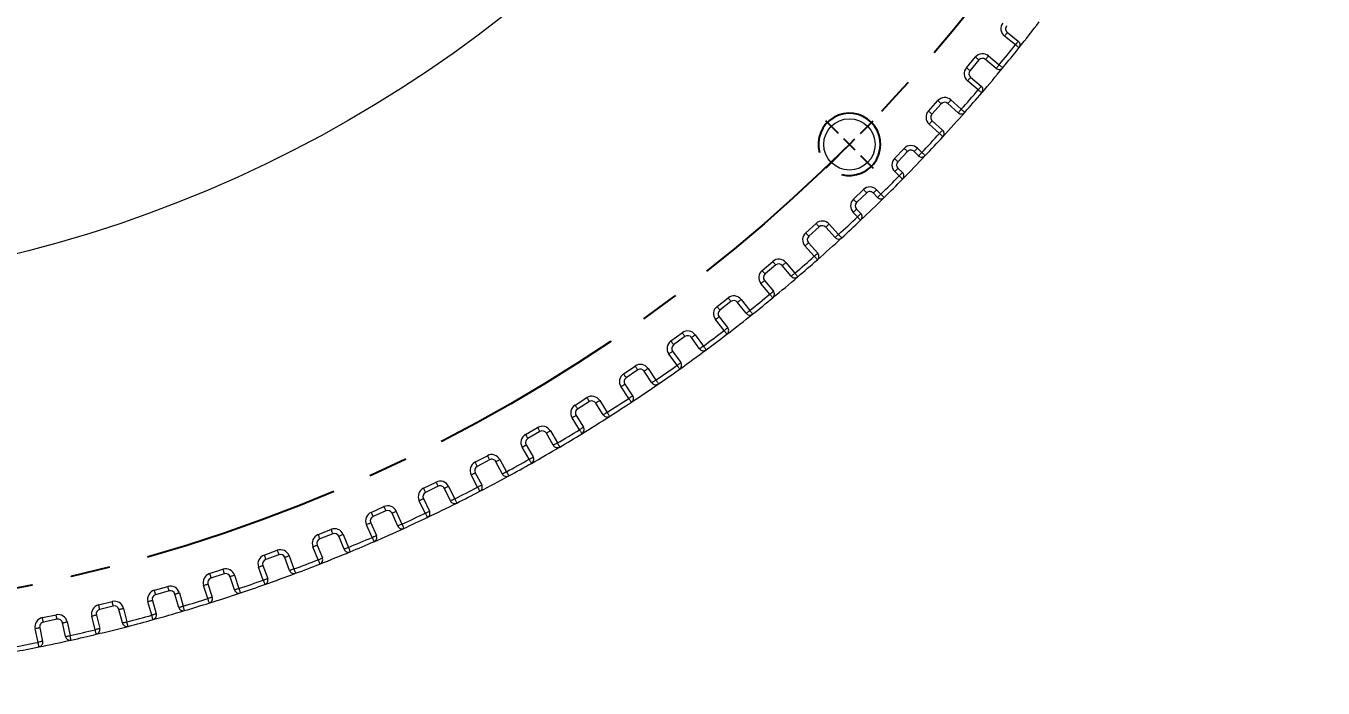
# Model space of a CAD drawing. Header units: millimetres. Extents: x 37 to 851, y 144 to 480.
# Drawn here: x 723.6 to 807, y 211.1 to 253.6 of the extents above; entities that cross this region are included whole.
import ezdxf

# ---------------------------------------------------------------- set-up
doc = ezdxf.new("R2010")
doc.units = ezdxf.units.MM
doc.linetypes.add('CENTERX2', pattern=[20.32, 12.7, -2.54, 2.54, -2.54])
doc.layers.add('FORMAT', color=7, linetype='Continuous')
doc.styles.add('SLDTEXTSTYLE0', font='TXT', dxfattribs={"width": 0.7, "bigfont": 'bigfont'})
doc.dimstyles.new('SLDDIMSTYLE5', dxfattribs={"dimtxt": 3.031684, "dimasz": 3.302, "dimexe": 0, "dimexo": 0.0625, "dimgap": 0.757921, "dimtad": 1, "dimdec": 4, "dimzin": 12, "dimdsep": 46, "dimtxsty": 'SLDTEXTSTYLE0', "dimblk1": 'OPEN30', "dimblk2": 'OPEN30', "dimsah": 1, "dimcen": 0.09, "dimadec": 1, "dimazin": 3, "dimtfac": 1, "dimtdec": 1, "dimtofl": 0, "dimtmove": 0, "dimatfit": 3, "dimldrblk": 'OPEN30', "dimfxl": 1, "dimfrac": 2, "dimtolj": 1, "dimtzin": 12, "dimarcsym": 0})

# ---------------------------------------------------------------- blocks, each defined once
blk = doc.blocks.new('_OPEN30')
at = {"color": 0, "linetype": 'ByBlock', "lineweight": -2}
for p, q in [((-1, 0.267949), (0, 0)), ((0, 0), (-1, -0.267949)), ((0, 0), (-1, 0))]:
    blk.add_line(p, q, dxfattribs=at)
blk = doc.blocks.new('*D13')
at = {"layer": 'FORMAT'}
for p, q in [((703.012, 428.054), (703.012, 444.98)), ((776.551, 393.093), (791.702, 408.244))]:
    blk.add_line(p, q, dxfattribs=at)
blk.add_arc((703.012, 319.554), 124.426, 45, 90, dxfattribs=at)
at = {"layer": 'FORMAT', "xscale": 3.302, "yscale": 3.302}
for p, rotation in [((703.012, 443.98, 0.1), 179.2399266086), ((790.995, 407.537, 0.1), 315.7600733914)]:
    blk.add_blockref('_OPEN30', p, dxfattribs=dict(at, rotation=rotation))
at = {"layer": 'FORMAT', "insert": (747.694, 439.416, 0.1), "char_height": 2.6458, "attachment_point": 1, "rotation": 337.5, "style": 'SLDTEXTSTYLE0'}
blk.add_mtext('45°', dxfattribs=at)
blk = doc.blocks.new('SW_CENTERMARKSYMBOL_5')
at = {"layer": 'FORMAT', "color": 0}
for p, q in [((-0.707, 0.707), (-1.52, 1.52)), ((0.707, 0.707), (1.52, 1.52)), ((0, 0), (-0.354, 0.354)), ((0, 0), (-0.354, -0.354)), ((0, 0), (0.354, 0.354)), ((0, 0), (0.354, -0.354)), ((-0.707, -0.707), (-1.52, -1.52)), ((0.707, -0.707), (1.52, -1.52))]:
    blk.add_line(p, q, dxfattribs=at)

msp = doc.modelspace()

# ---------------------------------------------------------------- linework, layer by layer
at = {"color": 7, "linetype": 'Continuous', "lineweight": 15}
for p, q in [((787.23052, 252.42287), (786.52534, 252.97381)), ((786.71004, 253.21022), (787.41522, 252.65927)), ((784.0769, 250.94511), (784.65541, 251.63455)), ((784.88523, 251.44171), (784.30672, 250.75227)), ((785.9934, 250.90347), (785.30787, 251.47869)), ((785.50072, 251.7085), (786.18623, 251.13328)), ((784.3437, 250.32962), (785.02922, 249.7544)), ((784.83638, 249.52459), (784.15086, 250.0998)), ((781.63311, 248.15779), (782.23533, 248.82661)), ((782.45827, 248.62588), (781.85606, 247.95705)), ((783.54698, 248.04929), (782.88196, 248.64808)), ((783.08269, 248.87102), (783.74772, 248.27223)), ((782.34255, 246.71163), (781.67752, 247.31042)), ((781.87826, 247.53336), (782.54328, 246.93457)), ((779.4532, 245.11012), (780.07839, 245.75752)), ((780.29419, 245.54913), (779.669, 244.90172)), ((781.00245, 245.28222), (780.71839, 245.55653)), ((780.92679, 245.77234), (781.21085, 245.49803)), ((779.67641, 244.47752), (779.96046, 244.20321)), ((779.75207, 243.98741), (779.46801, 244.26172)), ((776.80859, 242.48772), (777.45599, 243.11291)), ((777.66439, 242.89711), (777.01698, 242.27192)), ((778.3629, 242.60565), (778.08859, 242.88971)), ((778.30439, 243.0981), (778.5787, 242.81405)), ((777.06808, 241.35527), (776.79378, 241.63932)), ((777.00958, 241.84772), (777.28389, 241.56366)), ((773.7395, 240.33078), (774.40832, 240.933)), ((774.60906, 240.71005), (773.94023, 240.10784)), ((775.63154, 240.02283), (775.03275, 240.68785)), ((775.25569, 240.88859), (775.85448, 240.22356)), ((774.29388, 238.81839), (773.69509, 239.48342)), ((773.91803, 239.68415), (774.51683, 239.01913)), ((770.93156, 237.9107), (771.621, 238.48921)), ((771.81384, 238.25939), (771.1244, 237.68089)), ((772.81171, 237.5369), (772.23649, 238.22242)), ((772.46631, 238.41525), (773.04152, 237.72973)), ((771.43283, 236.37988), (770.85761, 237.06539)), ((771.08742, 237.25824), (771.66264, 236.57272)), ((768.04089, 235.59008), (768.75009, 236.14417)), ((768.93479, 235.90777), (768.22559, 235.35367)), ((769.90684, 235.15089), (769.35589, 235.85607)), ((769.5923, 236.04077), (770.14324, 235.33559)), ((768.48842, 234.0427), (767.93747, 234.74788)), ((768.17388, 234.93258), (768.72482, 234.2274)), ((765.07098, 233.37176), (765.7991, 233.90077)), ((765.97543, 233.65806), (765.24731, 233.12906)), ((766.92047, 232.86772), (766.39447, 233.59169)), ((766.63717, 233.76803), (767.16317, 233.04405)), ((765.46424, 231.80971), (764.93824, 232.53368)), ((765.18094, 232.71001), (765.70694, 231.98604)), ((762.02546, 231.25844), (762.77159, 231.76172)), ((762.93935, 231.513), (762.19322, 231.00973)), ((763.85623, 230.69016), (763.35582, 231.43205)), ((763.60453, 231.59981), (764.10495, 230.85792)), ((762.36396, 229.68361), (761.86355, 230.4255)), ((762.11227, 230.59326), (762.61268, 229.85138)), ((758.90805, 229.2527), (759.67129, 229.72963)), ((759.83026, 229.47521), (759.06702, 228.99828)), ((760.49807, 229.53875), (760.97229, 228.77985)), ((758.97158, 228.5849), (759.4458, 227.826)), ((760.71787, 228.62087), (760.24366, 229.37978)), ((755.72253, 227.35697), (756.50195, 227.80697)), ((759.19138, 227.66701), (758.71717, 228.42592)), ((756.65195, 227.54716), (755.87253, 227.09716)), ((757.5092, 226.66236), (757.06176, 227.43736)), ((757.32157, 227.58736), (757.76901, 226.81237)), ((755.95036, 225.76237), (755.50292, 226.53736)), ((755.76272, 226.68736), (756.21016, 225.91237)), ((752.47279, 225.57357), (753.26745, 225.9961)), ((753.40829, 225.73121), (752.61364, 225.30869)), ((754.23414, 224.81704), (753.81401, 225.60717)), ((754.0789, 225.74801), (754.49902, 224.95788)), ((752.64483, 223.97199), (752.22471, 224.76212)), ((752.48959, 224.90296), (752.90971, 224.11283)), ((749.1628, 223.90467), (749.97172, 224.29921)), ((750.10323, 224.02957), (749.29431, 223.63504)), ((750.89666, 223.08713), (750.50438, 223.89145)), ((750.77401, 224.02296), (751.1663, 223.21864)), ((749.27884, 222.29806), (748.88655, 223.10238)), ((749.15618, 223.23389), (749.54847, 222.42958)), ((745.79658, 222.35231), (746.61877, 222.71838)), ((746.74079, 222.44431), (745.9186, 222.07824)), ((747.50085, 221.47476), (747.13687, 222.29227)), ((747.41094, 222.41429), (747.77492, 221.59677)), ((742.37823, 220.91838), (743.21269, 221.25551)), ((745.85647, 220.74262), (745.49249, 221.56014)), ((745.76656, 221.68216), (746.13054, 220.86465)), ((742.32484, 220.24968), (742.66007, 219.41996)), ((743.32508, 220.97736), (742.49061, 220.64022)), ((744.05084, 219.98187), (743.71561, 220.81159)), ((743.99377, 220.92397), (744.329, 220.09425)), ((738.91192, 219.60461), (739.75764, 219.91242)), ((739.86025, 219.63051), (739.01452, 219.3227)), ((740.55083, 218.6103), (740.24476, 219.45121)), ((740.52667, 219.55382), (740.83274, 218.71291)), ((742.38191, 219.30758), (742.04668, 220.1373)), ((735.40187, 218.41261), (736.25782, 218.69073)), ((738.85938, 217.99466), (738.55331, 218.83558)), ((738.83522, 218.93818), (739.14129, 218.09727)), ((735.30196, 217.74927), (735.5785, 216.89819)), ((736.35053, 218.40541), (735.49457, 218.12729)), ((737.00508, 217.36171), (736.72855, 218.21279)), ((737.01387, 218.3055), (737.2904, 217.45442)), ((731.85236, 217.34384), (732.7175, 217.59192)), ((732.80019, 217.30354), (731.93505, 217.05547)), ((733.41792, 216.23763), (733.17126, 217.09785)), ((733.45963, 217.18054), (733.7063, 216.32032)), ((735.29318, 216.80548), (735.01665, 217.65656)), ((728.26771, 216.3996), (729.14098, 216.61733)), ((729.21356, 216.32624), (728.34029, 216.10851)), ((729.79371, 215.23943), (729.57722, 216.10773)), ((729.86831, 216.18031), (730.0848, 215.31201)), ((731.68765, 215.74149), (731.44099, 216.6017)), ((731.72936, 216.68439), (731.97603, 215.82418)), ((724.6523, 215.58103), (725.53263, 215.76815)), ((725.595, 215.47471), (724.71467, 215.28759)), ((726.13688, 214.36832), (725.95082, 215.24364)), ((726.24427, 215.30602), (726.43032, 214.43069)), ((728.04718, 214.80397), (727.83069, 215.67227)), ((728.12178, 215.74485), (728.33827, 214.87654)), ((724.37621, 213.99407), (724.19016, 214.8694)), ((724.4836, 214.93177), (724.66966, 214.05644))]:
    msp.add_line(p, q, dxfattribs=at)
at = {"color": 7, "linetype": 'Continuous', "lineweight": 15, "flags": 128}
for points in [[(786.52534, 252.97381), (786.56138, 253.01993), (786.59603, 253.06428), (786.62796, 253.10515), (786.65595, 253.14097), (786.67892, 253.17037), (786.69599, 253.19222), (786.7065, 253.20568), (786.71004, 253.21022)], [(787.23052, 252.42287), (787.26655, 252.46899), (787.3012, 252.51334), (787.33314, 252.55421), (787.36112, 252.59003), (787.38409, 252.61943), (787.40116, 252.64128), (787.41167, 252.65473), (787.41522, 252.65927)], [(787.23052, 252.42287), (787.27629, 252.38639), (787.3203, 252.35131), (787.36085, 252.31898), (787.3964, 252.29065), (787.42558, 252.26739), (787.44726, 252.25011), (787.46061, 252.23947), (787.46512, 252.23588)], [(784.65541, 251.63455), (784.70025, 251.59692), (784.74336, 251.56075), (784.78309, 251.52741), (784.81792, 251.49819), (784.8465, 251.47421), (784.86773, 251.45639), (784.88082, 251.44542), (784.88523, 251.44171)], [(785.50072, 251.7085), (785.46309, 251.66367), (785.42692, 251.62056), (785.39358, 251.58082), (785.36436, 251.546), (785.34037, 251.51742), (785.32256, 251.49618), (785.31159, 251.4831), (785.30787, 251.47869)], [(786.18623, 251.13328), (786.14861, 251.08844), (786.11244, 251.04533), (786.0791, 251.0056), (786.04988, 250.97078), (786.02589, 250.9422), (786.00807, 250.92096), (785.99711, 250.90789), (785.9934, 250.90347)], [(786.18623, 251.13328), (786.23143, 251.0961), (786.27489, 251.06035), (786.31495, 251.02739), (786.35005, 250.99852), (786.37887, 250.97482), (786.40028, 250.9572), (786.41347, 250.94635), (786.41791, 250.9427)], [(784.0769, 250.94511), (784.12174, 250.90748), (784.16485, 250.87131), (784.20459, 250.83797), (784.23941, 250.80875), (784.26799, 250.78477), (784.28922, 250.76695), (784.30231, 250.75598), (784.30672, 250.75227)], [(784.15086, 250.0998), (784.18848, 250.14464), (784.22466, 250.18775), (784.25799, 250.22748), (784.28722, 250.26231), (784.3112, 250.29089), (784.32902, 250.31212), (784.33999, 250.32521), (784.3437, 250.32962)], [(784.83638, 249.52459), (784.874, 249.56942), (784.91018, 249.61254), (784.94351, 249.65226), (784.97273, 249.68709), (784.99672, 249.71567), (785.01454, 249.73691), (785.02551, 249.74998), (785.02922, 249.7544)], [(784.83638, 249.52459), (784.88084, 249.48653), (784.9236, 249.44994), (784.96301, 249.41621), (784.99754, 249.38666), (785.02589, 249.3624), (785.04696, 249.34437), (785.05992, 249.33327), (785.0643, 249.32952)], [(782.23533, 248.82661), (782.27883, 248.78745), (782.32065, 248.7498), (782.35919, 248.71509), (782.39298, 248.68467), (782.4207, 248.6597), (782.4413, 248.64116), (782.45399, 248.62973), (782.45827, 248.62588)], [(783.08269, 248.87102), (783.04353, 248.82753), (783.00588, 248.78571), (782.97117, 248.74717), (782.94075, 248.71338), (782.91578, 248.68565), (782.89724, 248.66505), (782.88581, 248.65236), (782.88196, 248.64808)], [(781.63311, 248.15779), (781.6766, 248.11862), (781.71843, 248.08096), (781.75697, 248.04626), (781.79076, 248.01584), (781.81848, 247.99088), (781.83909, 247.97233), (781.85177, 247.96091), (781.85606, 247.95705)], [(783.74772, 248.27223), (783.70856, 248.22874), (783.6709, 248.18691), (783.6362, 248.14837), (783.60577, 248.11459), (783.58082, 248.08686), (783.56226, 248.06626), (783.55084, 248.05357), (783.54698, 248.04929)], [(783.74772, 248.27223), (783.79159, 248.23349), (783.83378, 248.19625), (783.87266, 248.16192), (783.90674, 248.13183), (783.93471, 248.10714), (783.95549, 248.08879), (783.96829, 248.07749), (783.97261, 248.07368)], [(781.67752, 247.31042), (781.71668, 247.35391), (781.75434, 247.39573), (781.78905, 247.43428), (781.81947, 247.46807), (781.84443, 247.49579), (781.86298, 247.51639), (781.8744, 247.52908), (781.87826, 247.53336)], [(782.34255, 246.71163), (782.38171, 246.75512), (782.41937, 246.79695), (782.45407, 246.83549), (782.48449, 246.86927), (782.50946, 246.897), (782.528, 246.9176), (782.53943, 246.93029), (782.54328, 246.93457)], [(782.34255, 246.71163), (782.38566, 246.67205), (782.42711, 246.63398), (782.46531, 246.5989), (782.4988, 246.56815), (782.52628, 246.54292), (782.5467, 246.52417), (782.55928, 246.51263), (782.56352, 246.50872)], [(780.07839, 245.75752), (780.1205, 245.71687), (780.16098, 245.67777), (780.19829, 245.64175), (780.23099, 245.61017), (780.25783, 245.58425), (780.27777, 245.56499), (780.29005, 245.55313), (780.29419, 245.54913)], [(780.92679, 245.77234), (780.88613, 245.73023), (780.84704, 245.68975), (780.81101, 245.65244), (780.77943, 245.61974), (780.75351, 245.5929), (780.73426, 245.57296), (780.7224, 245.56068), (780.71839, 245.55653)], [(781.21085, 245.49803), (781.17019, 245.45592), (781.13109, 245.41545), (781.09507, 245.37813), (781.06349, 245.34543), (781.03757, 245.3186), (781.01831, 245.29865), (781.00645, 245.28637), (781.00245, 245.28222)], [(781.21085, 245.49803), (781.25334, 245.45778), (781.2942, 245.41909), (781.33187, 245.38342), (781.36487, 245.35216), (781.39196, 245.32651), (781.41209, 245.30744), (781.42448, 245.29571), (781.42867, 245.29174)], [(779.4532, 245.11012), (779.4953, 245.06946), (779.53578, 245.03037), (779.5731, 244.99434), (779.6058, 244.96276), (779.63263, 244.93684), (779.65258, 244.91758), (779.66486, 244.90573), (779.669, 244.90172)], [(779.46801, 244.26172), (779.50866, 244.30382), (779.54776, 244.3443), (779.58379, 244.38161), (779.61537, 244.41432), (779.64128, 244.44116), (779.66054, 244.46109), (779.6724, 244.47338), (779.67641, 244.47752)], [(779.75207, 243.98741), (779.79272, 244.02951), (779.83182, 244.07), (779.86784, 244.10731), (779.89942, 244.14001), (779.92534, 244.16685), (779.9446, 244.18678), (779.95646, 244.19907), (779.96046, 244.20321)], [(779.75207, 243.98741), (779.79377, 243.94635), (779.83387, 243.90686), (779.87082, 243.87047), (779.90322, 243.83857), (779.9298, 243.81239), (779.94955, 243.79295), (779.96172, 243.78097), (779.96582, 243.77692)], [(777.45599, 243.11291), (777.49665, 243.07081), (777.53574, 243.03033), (777.57177, 242.99302), (777.60335, 242.96031), (777.62927, 242.93348), (777.64853, 242.91353), (777.66038, 242.90125), (777.66439, 242.89711)], [(778.30439, 243.0981), (778.26229, 243.05745), (778.22181, 243.01835), (778.1845, 242.98232), (778.15179, 242.95074), (778.12496, 242.92483), (778.10502, 242.90557), (778.09273, 242.89371), (778.08859, 242.88971)], [(778.5787, 242.81405), (778.5366, 242.77339), (778.49611, 242.73429), (778.4588, 242.69827), (778.4261, 242.66669), (778.39926, 242.64077), (778.37933, 242.62151), (778.36704, 242.60965), (778.3629, 242.60565)], [(778.5787, 242.81405), (778.61976, 242.77234), (778.65925, 242.73225), (778.69564, 242.69529), (778.72754, 242.6629), (778.75372, 242.63631), (778.77316, 242.61656), (778.78514, 242.60439), (778.78919, 242.60029)], [(776.80859, 242.48772), (776.84925, 242.44561), (776.88834, 242.40513), (776.92436, 242.36782), (776.95595, 242.33512), (776.98187, 242.30828), (777.00112, 242.28834), (777.01298, 242.27606), (777.01698, 242.27192)], [(776.79378, 241.63932), (776.83588, 241.67998), (776.87636, 241.71907), (776.91367, 241.7551), (776.94637, 241.78668), (776.97321, 241.8126), (776.99315, 241.83185), (777.00543, 241.84371), (777.00958, 241.84772)], [(777.06808, 241.35527), (777.11019, 241.39592), (777.15067, 241.43502), (777.18798, 241.47104), (777.22068, 241.50262), (777.24752, 241.52854), (777.26746, 241.5478), (777.27974, 241.55966), (777.28389, 241.56366)], [(777.06808, 241.35527), (777.10833, 241.31277), (777.14702, 241.27191), (777.18269, 241.23425), (777.21395, 241.20124), (777.2396, 241.17415), (777.25867, 241.15402), (777.2704, 241.14163), (777.27437, 241.13744)], [(773.7395, 240.33078), (773.77866, 240.28729), (773.81632, 240.24546), (773.85102, 240.20692), (773.88144, 240.17313), (773.90641, 240.14541), (773.92495, 240.12481), (773.93638, 240.11212), (773.94023, 240.10784)], [(774.40832, 240.933), (774.44749, 240.88951), (774.48515, 240.84768), (774.51985, 240.80914), (774.55027, 240.77535), (774.57523, 240.74763), (774.59378, 240.72703), (774.60521, 240.71434), (774.60906, 240.71005)], [(775.25569, 240.88859), (775.2122, 240.84943), (775.17038, 240.81177), (775.13183, 240.77706), (775.09805, 240.74664), (775.07032, 240.72168), (775.04972, 240.70313), (775.03703, 240.69171), (775.03275, 240.68785)], [(773.69509, 239.48342), (773.73858, 239.52258), (773.7804, 239.56024), (773.81895, 239.59494), (773.85273, 239.62536), (773.88046, 239.65033), (773.90106, 239.66887), (773.91375, 239.6803), (773.91803, 239.68415)], [(775.85448, 240.22356), (775.81099, 240.1844), (775.76916, 240.14674), (775.73062, 240.11204), (775.69684, 240.08162), (775.66911, 240.05665), (775.64851, 240.03811), (775.63582, 240.02668), (775.63154, 240.02283)], [(775.85448, 240.22356), (775.89407, 240.18045), (775.93213, 240.139), (775.96721, 240.1008), (775.99796, 240.06731), (776.02319, 240.03983), (776.04195, 240.01941), (776.05349, 240.00683), (776.05739, 240.00259)], [(774.29388, 238.81839), (774.33737, 238.85755), (774.3792, 238.89521), (774.41774, 238.92992), (774.45152, 238.96034), (774.47925, 238.9853), (774.49985, 239.00385), (774.51254, 239.01527), (774.51683, 239.01913)], [(774.29388, 238.81839), (774.33262, 238.77452), (774.36986, 238.73233), (774.40419, 238.69345), (774.43428, 238.65937), (774.45897, 238.6314), (774.47732, 238.61062), (774.48862, 238.59782), (774.49243, 238.5935)], [(770.93156, 237.9107), (770.96919, 237.86586), (771.00536, 237.82275), (771.0387, 237.78302), (771.06792, 237.74819), (771.09191, 237.71961), (771.10972, 237.69838), (771.1207, 237.6853), (771.1244, 237.68089)], [(771.621, 238.48921), (771.65863, 238.44437), (771.6948, 238.40126), (771.72814, 238.36153), (771.75736, 238.3267), (771.78135, 238.29812), (771.79916, 238.27689), (771.81013, 238.2638), (771.81384, 238.25939)], [(772.46631, 238.41525), (772.42147, 238.37763), (772.37836, 238.34145), (772.33863, 238.30812), (772.3038, 238.27889), (772.27522, 238.25492), (772.25399, 238.23709), (772.24091, 238.22612), (772.23649, 238.22242)], [(770.85761, 237.06539), (770.90245, 237.10302), (770.94555, 237.13919), (770.98529, 237.17253), (771.02011, 237.20175), (771.04869, 237.22574), (771.06993, 237.24355), (771.08301, 237.25453), (771.08742, 237.25824)], [(773.04152, 237.72973), (772.99669, 237.69211), (772.95358, 237.65593), (772.91385, 237.6226), (772.87902, 237.59338), (772.85044, 237.5694), (772.8292, 237.55157), (772.81613, 237.5406), (772.81171, 237.5369)], [(773.04152, 237.72973), (773.07958, 237.68527), (773.11617, 237.64251), (773.1499, 237.6031), (773.17945, 237.56857), (773.20371, 237.54022), (773.22174, 237.51916), (773.23285, 237.50619), (773.23659, 237.50181)], [(768.75009, 236.14417), (768.78613, 236.09805), (768.82078, 236.05371), (768.85271, 236.01283), (768.88069, 235.97701), (768.90366, 235.94761), (768.92073, 235.92577), (768.93125, 235.91231), (768.93479, 235.90777)], [(771.43283, 236.37988), (771.47767, 236.4175), (771.52078, 236.45367), (771.56051, 236.48701), (771.59533, 236.51623), (771.62392, 236.54022), (771.64515, 236.55804), (771.65823, 236.56901), (771.66264, 236.57272)], [(771.43283, 236.37988), (771.47001, 236.33468), (771.50576, 236.29122), (771.53872, 236.25116), (771.5676, 236.21606), (771.5913, 236.18724), (771.60891, 236.16583), (771.61976, 236.15264), (771.62342, 236.1482)], [(768.04089, 235.59008), (768.07692, 235.54396), (768.11156, 235.49962), (768.1435, 235.45874), (768.17149, 235.42292), (768.19446, 235.39352), (768.21153, 235.37168), (768.22203, 235.35822), (768.22559, 235.35367)], [(769.5923, 236.04077), (769.54618, 236.00474), (769.50183, 235.97008), (769.46096, 235.93815), (769.42514, 235.91017), (769.39574, 235.8872), (769.37389, 235.87013), (769.36044, 235.85961), (769.35589, 235.85607)], [(770.14324, 235.33559), (770.09712, 235.29956), (770.05277, 235.26491), (770.0119, 235.23298), (769.97608, 235.20499), (769.94668, 235.18202), (769.92483, 235.16495), (769.91138, 235.15444), (769.90684, 235.15089)], [(770.14324, 235.33559), (770.17972, 235.28982), (770.2148, 235.24581), (770.24713, 235.20526), (770.27546, 235.16971), (770.29873, 235.14054), (770.316, 235.11885), (770.32664, 235.1055), (770.33023, 235.101)], [(767.93747, 234.74788), (767.9836, 234.78391), (768.02794, 234.81856), (768.06881, 234.85049), (768.10464, 234.87848), (768.13404, 234.90145), (768.15589, 234.91852), (768.16933, 234.92903), (768.17388, 234.93258)], [(765.7991, 233.90077), (765.8335, 233.85342), (765.86658, 233.80789), (765.89706, 233.76593), (765.92378, 233.72915), (765.94571, 233.69897), (765.962, 233.67654), (765.97204, 233.66273), (765.97543, 233.65806)], [(766.63717, 233.76803), (766.58983, 233.73363), (766.5443, 233.70055), (766.50233, 233.67007), (766.46556, 233.64334), (766.43538, 233.62141), (766.41294, 233.60512), (766.39914, 233.59508), (766.39447, 233.59169)], [(768.48842, 234.0427), (768.53454, 234.07873), (768.57889, 234.11338), (768.61976, 234.14532), (768.65558, 234.1733), (768.68498, 234.19627), (768.70683, 234.21334), (768.72028, 234.22385), (768.72482, 234.2274)], [(768.48842, 234.0427), (768.524, 233.99623), (768.55822, 233.95155), (768.58975, 233.91037), (768.61738, 233.87427), (768.64007, 233.84465), (768.65692, 233.82264), (768.6673, 233.80909), (768.6708, 233.80451)], [(765.07098, 233.37176), (765.10538, 233.32441), (765.13846, 233.27888), (765.16894, 233.23692), (765.19567, 233.20014), (765.2176, 233.16996), (765.23389, 233.14754), (765.24392, 233.13372), (765.24731, 233.12906)], [(767.16317, 233.04405), (767.11582, 233.00965), (767.07029, 232.97657), (767.02833, 232.94609), (766.99155, 232.91937), (766.96137, 232.89744), (766.93895, 232.88114), (766.92513, 232.87111), (766.92047, 232.86772)], [(767.16317, 233.04405), (767.19803, 232.99704), (767.23155, 232.95184), (767.26245, 232.91017), (767.28952, 232.87366), (767.31175, 232.84369), (767.32826, 232.82142), (767.33843, 232.80771), (767.34187, 232.80308)], [(764.93824, 232.53368), (764.98559, 232.56808), (765.03112, 232.60116), (765.07308, 232.63165), (765.10986, 232.65837), (765.14004, 232.6803), (765.16247, 232.6966), (765.17628, 232.70662), (765.18094, 232.71001)], [(765.46424, 231.80971), (765.51159, 231.84411), (765.55712, 231.87719), (765.59908, 231.90768), (765.63585, 231.93439), (765.66604, 231.95632), (765.68847, 231.97262), (765.70228, 231.98265), (765.70694, 231.98604)], [(762.02546, 231.25844), (762.05819, 231.20992), (762.08966, 231.16327), (762.11866, 231.12027), (762.14408, 231.08258), (762.16494, 231.05165), (762.18045, 231.02866), (762.18999, 231.01451), (762.19322, 231.00973)], [(762.77159, 231.76172), (762.80432, 231.71319), (762.83579, 231.66654), (762.8648, 231.62354), (762.89022, 231.58585), (762.91108, 231.55492), (762.92658, 231.53194), (762.93613, 231.51779), (762.93935, 231.513)], [(763.60453, 231.59981), (763.55601, 231.56708), (763.50935, 231.53561), (763.46636, 231.50661), (763.42867, 231.48119), (763.39774, 231.46032), (763.37476, 231.44482), (763.3606, 231.43527), (763.35582, 231.43205)], [(765.46424, 231.80971), (765.49817, 231.76203), (765.53081, 231.71617), (765.56089, 231.67391), (765.58725, 231.63688), (765.60888, 231.60649), (765.62495, 231.5839), (765.63486, 231.56999), (765.6382, 231.56529)], [(761.86355, 230.4255), (761.91208, 230.45823), (761.95873, 230.4897), (762.00173, 230.51871), (762.03942, 230.54413), (762.07035, 230.56499), (762.09333, 230.58049), (762.10749, 230.59004), (762.11227, 230.59326)], [(764.10495, 230.85792), (764.05642, 230.82519), (764.00977, 230.79372), (763.96677, 230.76472), (763.92908, 230.7393), (763.89815, 230.71844), (763.87517, 230.70293), (763.86101, 230.69339), (763.85623, 230.69016)], [(764.10495, 230.85792), (764.13814, 230.80972), (764.17007, 230.76337), (764.19949, 230.72066), (764.22528, 230.68322), (764.24644, 230.65249), (764.26216, 230.62966), (764.27185, 230.6156), (764.27512, 230.61086)], [(759.67129, 229.72963), (759.7023, 229.67999), (759.73213, 229.63227), (759.75961, 229.58828), (759.7837, 229.54973), (759.80347, 229.51809), (759.81816, 229.49458), (759.82721, 229.4801), (759.83026, 229.47521)], [(760.49807, 229.53875), (760.44844, 229.50773), (760.40071, 229.47791), (760.35672, 229.45043), (760.31817, 229.42634), (760.28653, 229.40657), (760.26302, 229.39188), (760.24854, 229.38283), (760.24366, 229.37978)], [(762.36396, 229.68361), (762.41249, 229.71634), (762.45914, 229.74781), (762.50214, 229.77682), (762.53983, 229.80224), (762.57076, 229.8231), (762.59374, 229.83861), (762.6079, 229.84815), (762.61268, 229.85138)], [(762.36396, 229.68361), (762.39622, 229.63478), (762.42723, 229.58782), (762.45582, 229.54454), (762.48087, 229.5066), (762.50143, 229.47547), (762.51671, 229.45234), (762.52611, 229.43809), (762.52929, 229.43328)], [(758.71717, 228.42592), (758.7668, 228.45693), (758.81453, 228.48676), (758.85851, 228.51424), (758.89707, 228.53833), (758.92871, 228.5581), (758.95222, 228.57279), (758.96669, 228.58184), (758.97158, 228.5849)], [(758.90805, 229.2527), (758.93906, 229.20306), (758.96888, 229.15534), (758.99637, 229.11135), (759.02046, 229.0728), (759.04023, 229.04116), (759.05492, 229.01765), (759.06396, 229.00317), (759.06702, 228.99828)], [(760.97229, 228.77985), (760.92265, 228.74883), (760.87493, 228.71901), (760.83094, 228.69152), (760.79238, 228.66743), (760.76075, 228.64766), (760.73723, 228.63298), (760.72276, 228.62392), (760.71787, 228.62087)], [(760.97229, 228.77985), (761.00378, 228.73052), (761.03407, 228.68309), (761.06198, 228.63937), (761.08645, 228.60105), (761.10652, 228.56961), (761.12144, 228.54624), (761.13063, 228.53186), (761.13373, 228.52699)], [(756.50195, 227.80697), (756.53121, 227.75629), (756.55936, 227.70755), (756.58529, 227.66263), (756.60802, 227.62326), (756.62667, 227.59095), (756.64053, 227.56694), (756.64907, 227.55216), (756.65195, 227.54716)], [(759.19138, 227.66701), (759.24102, 227.69803), (759.28874, 227.72786), (759.33273, 227.75534), (759.37128, 227.77943), (759.40292, 227.7992), (759.42643, 227.81389), (759.44091, 227.82294), (759.4458, 227.826)], [(755.72253, 227.35697), (755.75179, 227.30629), (755.77993, 227.25755), (755.80587, 227.21263), (755.82859, 227.17326), (755.84725, 227.14095), (755.86111, 227.11694), (755.86965, 227.10216), (755.87253, 227.09716)], [(757.32157, 227.58736), (757.27088, 227.55809), (757.22214, 227.52995), (757.17723, 227.50402), (757.13786, 227.48129), (757.10555, 227.46264), (757.08154, 227.44877), (757.06675, 227.44024), (757.06176, 227.43736)], [(759.19138, 227.66701), (759.22191, 227.61708), (759.25127, 227.56907), (759.27832, 227.52481), (759.30204, 227.48603), (759.3215, 227.4542), (759.33596, 227.43055), (759.34486, 227.41598), (759.34787, 227.41107)], [(755.50292, 226.53736), (755.5536, 226.56662), (755.60234, 226.59476), (755.64726, 226.62069), (755.68663, 226.64342), (755.71894, 226.66208), (755.74295, 226.67594), (755.75773, 226.68448), (755.76272, 226.68736)], [(757.76901, 226.81237), (757.71832, 226.7831), (757.66958, 226.75497), (757.62467, 226.72903), (757.5853, 226.7063), (757.55299, 226.68764), (757.52898, 226.67379), (757.51419, 226.66525), (757.5092, 226.66236)], [(757.76901, 226.81237), (757.79876, 226.76197), (757.82738, 226.7135), (757.85375, 226.66885), (757.87686, 226.6297), (757.89583, 226.59757), (757.90993, 226.5737), (757.9186, 226.559), (757.92153, 226.55403)], [(752.47279, 225.57357), (752.50027, 225.5219), (752.52669, 225.47221), (752.55104, 225.42641), (752.57239, 225.38627), (752.5899, 225.35333), (752.60291, 225.32885), (752.61093, 225.31378), (752.61364, 225.30869)], [(753.26745, 225.9961), (753.29492, 225.94443), (753.32134, 225.89473), (753.3457, 225.84894), (753.36704, 225.8088), (753.38455, 225.77586), (753.39757, 225.75137), (753.40558, 225.7363), (753.40829, 225.73121)], [(754.0789, 225.74801), (754.02722, 225.72054), (753.97753, 225.69412), (753.93174, 225.66977), (753.8916, 225.64842), (753.85866, 225.63091), (753.83418, 225.61789), (753.81911, 225.60988), (753.81401, 225.60717)], [(755.95036, 225.76237), (756.00104, 225.79163), (756.04978, 225.81977), (756.0947, 225.84571), (756.13407, 225.86843), (756.16638, 225.88709), (756.19039, 225.90095), (756.20517, 225.90948), (756.21016, 225.91237)], [(755.95036, 225.76237), (755.97912, 225.7114), (756.00679, 225.66239), (756.03228, 225.61722), (756.05463, 225.57763), (756.07296, 225.54514), (756.08659, 225.52099), (756.09498, 225.50613), (756.09781, 225.50111)], [(752.22471, 224.76212), (752.27639, 224.7896), (752.32608, 224.81602), (752.37187, 224.84037), (752.41201, 224.86171), (752.44495, 224.87923), (752.46943, 224.89224), (752.4845, 224.90026), (752.48959, 224.90296)], [(754.49902, 224.95788), (754.44734, 224.9304), (754.39765, 224.90398), (754.35186, 224.87963), (754.31172, 224.85829), (754.27878, 224.84077), (754.2543, 224.82775), (754.23923, 224.81975), (754.23414, 224.81704)], [(754.49902, 224.95788), (754.527, 224.90647), (754.5539, 224.85704), (754.5787, 224.81149), (754.60043, 224.77156), (754.61827, 224.73879), (754.63152, 224.71444), (754.63968, 224.69944), (754.64244, 224.69438)], [(749.1628, 223.90467), (749.18845, 223.85207), (749.21313, 223.80149), (749.23586, 223.75487), (749.25579, 223.71401), (749.27215, 223.68048), (749.2843, 223.65556), (749.29178, 223.64022), (749.29431, 223.63504)], [(749.97172, 224.29921), (749.99737, 224.2466), (750.02204, 224.19602), (750.04478, 224.14941), (750.06471, 224.10855), (750.08106, 224.07502), (750.09322, 224.05009), (750.1007, 224.03475), (750.10323, 224.02957)], [(750.77401, 224.02296), (750.72141, 223.9973), (750.67083, 223.97263), (750.62421, 223.94989), (750.58335, 223.92996), (750.54982, 223.91361), (750.5249, 223.90145), (750.50955, 223.89397), (750.50438, 223.89145)], [(752.64483, 223.97199), (752.69651, 223.99947), (752.7462, 224.02589), (752.79199, 224.05023), (752.83213, 224.07158), (752.86507, 224.0891), (752.88955, 224.10211), (752.90463, 224.11012), (752.90971, 224.11283)], [(752.64483, 223.97199), (752.6718, 223.92005), (752.69774, 223.8701), (752.72164, 223.82407), (752.74259, 223.78373), (752.75978, 223.75062), (752.77256, 223.72601), (752.78042, 223.71086), (752.78308, 223.70574)], [(748.88655, 223.10238), (748.93915, 223.12803), (748.98973, 223.1527), (749.03635, 223.17544), (749.07721, 223.19537), (749.11074, 223.21172), (749.13566, 223.22388), (749.151, 223.23136), (749.15618, 223.23389)], [(751.1663, 223.21864), (751.1137, 223.19299), (751.06312, 223.16832), (751.0165, 223.14558), (750.97564, 223.12565), (750.94211, 223.10929), (750.91719, 223.09714), (750.90185, 223.08965), (750.89666, 223.08713)], [(751.1663, 223.21864), (751.19247, 223.16629), (751.21764, 223.11595), (751.24083, 223.06956), (751.26115, 223.02889), (751.27783, 222.99552), (751.29023, 222.97073), (751.29786, 222.95545), (751.30044, 222.9503)], [(745.79658, 222.35231), (745.82038, 222.29884), (745.84327, 222.24743), (745.86437, 222.20005), (745.88286, 222.15852), (745.89803, 222.12444), (745.90931, 222.09911), (745.91625, 222.08351), (745.9186, 222.07824)], [(746.61877, 222.71838), (746.64257, 222.6649), (746.66546, 222.61349), (746.68656, 222.56612), (746.70505, 222.52458), (746.72023, 222.4905), (746.7315, 222.46518), (746.73844, 222.44957), (746.74079, 222.44431)], [(747.41094, 222.41429), (747.35747, 222.39048), (747.30606, 222.3676), (747.25868, 222.3465), (747.21715, 222.32801), (747.18306, 222.31283), (747.15774, 222.30155), (747.14214, 222.29461), (747.13687, 222.29227)], [(749.27884, 222.29806), (749.33144, 222.32372), (749.38202, 222.34839), (749.42864, 222.37113), (749.4695, 222.39106), (749.50303, 222.40741), (749.52795, 222.41956), (749.54329, 222.42704), (749.54847, 222.42958)], [(749.27884, 222.29806), (749.30398, 222.24521), (749.32815, 222.19439), (749.35043, 222.14756), (749.36997, 222.1065), (749.38599, 222.07281), (749.3979, 222.04778), (749.40524, 222.03236), (749.40771, 222.02716)], [(743.21269, 221.25551), (743.23462, 221.20125), (743.2557, 221.14908), (743.27513, 221.10098), (743.29216, 221.05883), (743.30614, 221.02424), (743.31652, 220.99854), (743.32292, 220.9827), (743.32508, 220.97736)], [(745.49249, 221.56014), (745.54596, 221.58394), (745.59737, 221.60684), (745.64475, 221.62793), (745.68628, 221.64642), (745.72037, 221.6616), (745.74569, 221.67287), (745.76129, 221.67982), (745.76656, 221.68216)], [(747.77492, 221.59677), (747.72145, 221.57297), (747.67004, 221.55008), (747.62266, 221.52898), (747.58113, 221.5105), (747.54704, 221.49532), (747.52172, 221.48404), (747.50612, 221.47709), (747.50085, 221.47476)], [(747.77492, 221.59677), (747.79924, 221.54354), (747.82263, 221.49235), (747.84419, 221.44518), (747.86309, 221.40383), (747.87859, 221.3699), (747.89011, 221.34468), (747.89721, 221.32916), (747.8996, 221.32391)], [(742.04668, 220.1373), (742.10095, 220.15922), (742.15313, 220.18031), (742.20122, 220.19974), (742.24337, 220.21676), (742.27796, 220.23074), (742.30366, 220.24113), (742.31949, 220.24752), (742.32484, 220.24968)], [(742.37823, 220.91838), (742.40015, 220.86411), (742.42123, 220.81193), (742.44067, 220.76384), (742.45769, 220.72169), (742.47167, 220.68709), (742.48206, 220.66139), (742.48845, 220.64557), (742.49061, 220.64022)], [(743.99377, 220.92397), (743.9395, 220.90204), (743.88732, 220.88097), (743.83923, 220.86154), (743.79708, 220.8445), (743.76249, 220.83053), (743.73679, 220.82015), (743.72096, 220.81375), (743.71561, 220.81159)], [(745.85647, 220.74262), (745.90994, 220.76643), (745.96135, 220.78932), (746.00873, 220.81042), (746.05027, 220.82891), (746.08435, 220.84409), (746.10967, 220.85536), (746.12527, 220.8623), (746.13054, 220.86465)], [(745.85647, 220.74262), (745.87976, 220.68893), (745.90215, 220.6373), (745.92278, 220.58971), (745.94086, 220.548), (745.9557, 220.51377), (745.96673, 220.48834), (745.97352, 220.47267), (745.97582, 220.46738)], [(738.91192, 219.60461), (738.93194, 219.54961), (738.95119, 219.49672), (738.96892, 219.44799), (738.98447, 219.40527), (738.99723, 219.3702), (739.00671, 219.34416), (739.01255, 219.32812), (739.01452, 219.3227)], [(739.75764, 219.91242), (739.77766, 219.85743), (739.79691, 219.80454), (739.81465, 219.7558), (739.83019, 219.71309), (739.84296, 219.67803), (739.85244, 219.65197), (739.85828, 219.63593), (739.86025, 219.63051)], [(740.52667, 219.55382), (740.47167, 219.5338), (740.41879, 219.51455), (740.37005, 219.49681), (740.32733, 219.48126), (740.29227, 219.46851), (740.26622, 219.45902), (740.25018, 219.45318), (740.24476, 219.45121)], [(742.38191, 219.30758), (742.43618, 219.3295), (742.48836, 219.35059), (742.53645, 219.37001), (742.5786, 219.38704), (742.61319, 219.40102), (742.63889, 219.41141), (742.65472, 219.4178), (742.66007, 219.41996)], [(744.329, 220.09425), (744.27473, 220.07233), (744.22255, 220.05125), (744.17446, 220.03182), (744.13231, 220.01478), (744.09772, 220.00081), (744.07201, 219.99043), (744.05619, 219.98403), (744.05084, 219.98187)], [(744.329, 220.09425), (744.35145, 220.04021), (744.37304, 219.98823), (744.39294, 219.94033), (744.41038, 219.89835), (744.42469, 219.8639), (744.43532, 219.83829), (744.44187, 219.82253), (744.44409, 219.8172)], [(736.25782, 218.69073), (736.27591, 218.63506), (736.2933, 218.58154), (736.30933, 218.53222), (736.32337, 218.48898), (736.3349, 218.45349), (736.34347, 218.42713), (736.34875, 218.41089), (736.35053, 218.40541)], [(738.55331, 218.83558), (738.60831, 218.85559), (738.6612, 218.87485), (738.70994, 218.89259), (738.75265, 218.90813), (738.78771, 218.92089), (738.81376, 218.93037), (738.8298, 218.93621), (738.83522, 218.93818)], [(740.83274, 218.71291), (740.77774, 218.69289), (740.72486, 218.67364), (740.67612, 218.6559), (740.6334, 218.64035), (740.59834, 218.62759), (740.57229, 218.61811), (740.55625, 218.61227), (740.55083, 218.6103)], [(740.83274, 218.71291), (740.85329, 218.65811), (740.87305, 218.60541), (740.89126, 218.55685), (740.90723, 218.51428), (740.92033, 218.47935), (740.93007, 218.4534), (740.93606, 218.43741), (740.93809, 218.43201)], [(742.38191, 219.30758), (742.4033, 219.2531), (742.42388, 219.20072), (742.44284, 219.15244), (742.45946, 219.11013), (742.47309, 219.0754), (742.48323, 219.0496), (742.48947, 219.03371), (742.49157, 219.02834)], [(735.01665, 217.65656), (735.07231, 217.67465), (735.12583, 217.69204), (735.17516, 217.70807), (735.2184, 217.72212), (735.25388, 217.73365), (735.28024, 217.74222), (735.29648, 217.74749), (735.30196, 217.74927)], [(735.40187, 218.41261), (735.41996, 218.35695), (735.43735, 218.30342), (735.45337, 218.2541), (735.46742, 218.21086), (735.47895, 218.17538), (735.48752, 218.14901), (735.49279, 218.13278), (735.49457, 218.12729)], [(737.01387, 218.3055), (736.9582, 218.28742), (736.90468, 218.27002), (736.85535, 218.254), (736.81212, 218.23995), (736.77663, 218.22842), (736.75027, 218.21986), (736.73403, 218.21457), (736.72855, 218.21279)], [(738.85938, 217.99466), (738.91438, 218.01468), (738.96726, 218.03393), (739.016, 218.05167), (739.05872, 218.06722), (739.09378, 218.07998), (739.11983, 218.08946), (739.13587, 218.0953), (739.14129, 218.09727)], [(738.85938, 217.99466), (738.87886, 217.93948), (738.89759, 217.88641), (738.91486, 217.83749), (738.92999, 217.79463), (738.94241, 217.75945), (738.95163, 217.7333), (738.95732, 217.7172), (738.95924, 217.71177)], [(731.93505, 217.05547), (731.93346, 217.061), (731.92876, 217.07742), (731.92112, 217.10407), (731.91083, 217.13993), (731.8983, 217.18363), (731.884, 217.23348), (731.86849, 217.28758), (731.85236, 217.34384)], [(732.80019, 217.30354), (732.7986, 217.30908), (732.79389, 217.32549), (732.78625, 217.35214), (732.77597, 217.388), (732.76344, 217.4317), (732.74914, 217.48156), (732.73363, 217.53566), (732.7175, 217.59192)], [(733.17126, 217.09785), (733.1768, 217.09944), (733.19321, 217.10414), (733.21986, 217.11178), (733.25572, 217.12207), (733.29942, 217.1346), (733.34928, 217.1489), (733.40338, 217.16441), (733.45963, 217.18054)], [(735.5785, 216.89819), (735.57301, 216.89641), (735.55678, 216.89114), (735.53041, 216.88257), (735.49493, 216.87103), (735.45169, 216.85699), (735.40237, 216.84096), (735.34884, 216.82357), (735.29318, 216.80548)], [(737.2904, 217.45442), (737.23474, 217.43633), (737.18121, 217.41894), (737.13188, 217.40292), (737.08865, 217.38886), (737.05317, 217.37734), (737.0268, 217.36877), (737.01056, 217.3635), (737.00508, 217.36171)], [(737.2904, 217.45442), (737.30903, 217.39894), (737.32694, 217.34558), (737.34345, 217.29642), (737.35792, 217.25332), (737.36979, 217.21795), (737.37861, 217.19167), (737.38405, 217.17549), (737.38588, 217.17002)], [(728.34029, 216.10851), (728.3389, 216.11411), (728.33477, 216.13067), (728.32806, 216.15757), (728.31903, 216.19377), (728.30804, 216.23788), (728.29549, 216.2882), (728.28187, 216.34281), (728.26771, 216.3996)], [(729.21356, 216.32624), (729.21216, 216.33184), (729.20803, 216.3484), (729.20132, 216.37529), (729.1923, 216.4115), (729.1813, 216.45561), (729.16875, 216.50593), (729.15514, 216.56054), (729.14098, 216.61733)], [(729.57722, 216.10773), (729.58281, 216.10912), (729.59938, 216.11325), (729.62628, 216.11996), (729.66248, 216.12899), (729.70659, 216.13998), (729.75692, 216.15253), (729.81152, 216.16615), (729.86831, 216.18031)], [(731.72936, 216.68439), (731.72382, 216.6828), (731.70741, 216.6781), (731.68076, 216.67046), (731.6449, 216.66018), (731.6012, 216.64764), (731.55134, 216.63335), (731.49724, 216.61783), (731.44099, 216.6017)], [(733.41792, 216.23763), (733.42346, 216.23922), (733.43987, 216.24393), (733.46652, 216.25157), (733.50238, 216.26185), (733.54608, 216.27438), (733.59594, 216.28868), (733.65004, 216.30419), (733.7063, 216.32032)], [(733.7918, 216.03277), (733.79015, 216.03829), (733.78529, 216.05466), (733.77739, 216.08123), (733.76676, 216.11699), (733.7538, 216.16057), (733.73902, 216.21028), (733.72298, 216.26423), (733.7063, 216.32032)], [(735.3831, 216.51928), (735.38137, 216.52478), (735.37626, 216.54106), (735.36794, 216.56751), (735.35676, 216.6031), (735.34314, 216.64647), (735.32759, 216.69596), (735.31072, 216.74965), (735.29318, 216.80548)], [(724.71467, 215.28759), (724.71347, 215.29323), (724.70992, 215.30993), (724.70416, 215.33704), (724.6964, 215.37354), (724.68695, 215.41801), (724.67617, 215.46874), (724.66446, 215.52379), (724.6523, 215.58103)], [(725.595, 215.47471), (725.5938, 215.48035), (725.59026, 215.49705), (725.58449, 215.52416), (725.57673, 215.56066), (725.56728, 215.60513), (725.5565, 215.65586), (725.5448, 215.7109), (725.53263, 215.76815)], [(725.95082, 215.24364), (725.95646, 215.24484), (725.97316, 215.24839), (726.00028, 215.25415), (726.03677, 215.26191), (726.08124, 215.27136), (726.13197, 215.28215), (726.18702, 215.29384), (726.24427, 215.30602)], [(728.12178, 215.74485), (728.11618, 215.74345), (728.09962, 215.73932), (728.07272, 215.73262), (728.03652, 215.72359), (727.99241, 215.71259), (727.94208, 215.70004), (727.88748, 215.68643), (727.83069, 215.67227)], [(729.79371, 215.23943), (729.79931, 215.24082), (729.81587, 215.24495), (729.84277, 215.25166), (729.87897, 215.26069), (729.92308, 215.27169), (729.97341, 215.28423), (730.02801, 215.29784), (730.0848, 215.31201)], [(730.16021, 215.02164), (730.15876, 215.02722), (730.15447, 215.04374), (730.1475, 215.07057), (730.13812, 215.10668), (730.1267, 215.15069), (730.11366, 215.20089), (730.09951, 215.25536), (730.0848, 215.31201)], [(731.97603, 215.82418), (731.97049, 215.82259), (731.95408, 215.81789), (731.92743, 215.81024), (731.89156, 215.79996), (731.84786, 215.78743), (731.79801, 215.77313), (731.74391, 215.75762), (731.68765, 215.74149)], [(731.76752, 215.45232), (731.76599, 215.45788), (731.76144, 215.47433), (731.75406, 215.50105), (731.74413, 215.53702), (731.73203, 215.58083), (731.71822, 215.63083), (731.70323, 215.68507), (731.68765, 215.74149)], [(724.4836, 214.93177), (724.47796, 214.93058), (724.46126, 214.92703), (724.43414, 214.92126), (724.39765, 214.91351), (724.35318, 214.90405), (724.30245, 214.89327), (724.2474, 214.88157), (724.19016, 214.8694)], [(726.13688, 214.36832), (726.14251, 214.36951), (726.15921, 214.37306), (726.18633, 214.37883), (726.22282, 214.38659), (726.26729, 214.39603), (726.31802, 214.40682), (726.37307, 214.41852), (726.43032, 214.43069)], [(726.49555, 214.13786), (726.4943, 214.1435), (726.49059, 214.16016), (726.48456, 214.18722), (726.47645, 214.22363), (726.46656, 214.268), (726.45528, 214.31863), (726.44305, 214.37356), (726.43032, 214.43069)], [(728.33827, 214.87654), (728.33268, 214.87515), (728.31611, 214.87102), (728.28921, 214.86432), (728.25301, 214.85529), (728.2089, 214.84429), (728.15857, 214.83174), (728.10397, 214.81813), (728.04718, 214.80397)], [(728.11692, 214.51219), (728.11558, 214.51779), (728.11161, 214.5344), (728.10516, 214.56136), (728.09649, 214.59765), (728.08592, 214.64187), (728.07387, 214.69231), (728.06079, 214.74704), (728.04718, 214.80397)], [(724.66966, 214.05644), (724.66402, 214.05525), (724.64732, 214.0517), (724.6202, 214.04594), (724.58371, 214.03817), (724.53924, 214.02873), (724.48851, 214.01795), (724.43346, 214.00624), (724.37621, 213.99407)], [(724.43572, 213.70004), (724.43458, 213.70568), (724.43119, 213.72242), (724.42569, 213.74959), (724.41829, 213.78616), (724.40927, 213.83071), (724.39898, 213.88155), (724.38782, 213.93671), (724.37621, 213.99407)]]:
    msp.add_lwpolyline(points, dxfattribs=at)
at = {"color": 7, "linetype": 'Continuous', "lineweight": 15}
for centre, radius in [((703.01224, 319.55387), 83), ((776.55135, 246.01477), 1.65)]:
    msp.add_circle(centre, radius, dxfattribs=at)
for centre, radius, start, end in [((786.89474, 253.44662), 0.6, 142, 232), ((786.89474, 253.44662), 0.3, 142, 232), ((703.01224, 319.55387), 108, 321.4413972, 322.5586028), ((703.01224, 319.55387), 107.7, 320.5586028, 321.4413972), ((703.01224, 319.55387), 108, 320.5586028, 321.4413972), ((787.23052, 252.42287), 0.3, 321.4413972, 52), ((785.11504, 251.24887), 0.6, 50, 140), ((785.11504, 251.24887), 0.3, 50, 140), ((784.53653, 250.55943), 0.6, 140, 230), ((784.53653, 250.55943), 0.3, 140, 230), ((703.01224, 319.55387), 108, 319.4413972, 320.5586028), ((786.18623, 251.13328), 0.3, 230, 320.5586028), ((703.01224, 319.55387), 107.7, 318.5586028, 319.4413972), ((784.83638, 249.52459), 0.3, 319.4413972, 50), ((782.68122, 248.42514), 0.6, 48, 138), ((782.68122, 248.42514), 0.3, 48, 138), ((703.01224, 319.55387), 108, 318.5586028, 319.4413972), ((782.079, 247.75631), 0.6, 138, 228), ((782.079, 247.75631), 0.3, 138, 228), ((703.01224, 319.55387), 108, 317.4413972, 318.5586028), ((783.74772, 248.27223), 0.3, 228, 318.5586028), ((782.34255, 246.71163), 0.3, 317.4413972, 48), ((703.01224, 319.55387), 107.7, 316.5586028, 317.4413972), ((703.01224, 319.55387), 108, 316.5586028, 317.4413972), ((703.01224, 319.55387), 108, 315.4413972, 316.5586028), ((780.51, 245.34073), 0.6, 46, 136), ((780.51, 245.34073), 0.3, 46, 136), ((781.21085, 245.49803), 0.3, 226, 316.5586028), ((779.88481, 244.69332), 0.6, 136, 226), ((779.88481, 244.69332), 0.3, 136, 226), ((703.01224, 319.55387), 107.7, 314.5586028, 315.4413972), ((703.01224, 319.55387), 108, 314.5586028, 315.4413972), ((779.75206, 243.98741), 0.3, 315.4413972, 46), ((777.87279, 242.68131), 0.6, 44, 134), ((777.87279, 242.68131), 0.3, 44, 134), ((777.22538, 242.05611), 0.6, 134, 224), ((777.22538, 242.05611), 0.3, 134, 224), ((703.01224, 319.55387), 108, 313.4413972, 314.5586028), ((778.5787, 242.81405), 0.3, 224, 314.5586028), ((774.8098, 240.48711), 0.6, 42, 132), ((703.01224, 319.55387), 107.7, 312.5586028, 313.4413972), ((703.01224, 319.55387), 108, 312.5586028, 313.4413972), ((777.06809, 241.35526), 0.3, 313.4413972, 44), ((774.14097, 239.88489), 0.6, 132, 222), ((774.8098, 240.48711), 0.3, 42, 132), ((774.14097, 239.88489), 0.3, 132, 222), ((703.01224, 319.55387), 108, 311.4413972, 312.5586028), ((775.85448, 240.22356), 0.3, 222, 312.5586028), ((772.00668, 238.02958), 0.6, 40, 130), ((703.01224, 319.55387), 107.7, 310.5586028, 311.4413972), ((703.01224, 319.55387), 108, 310.5586028, 311.4413972), ((774.29388, 238.81839), 0.3, 311.4413972, 42), ((771.31724, 237.45107), 0.6, 130, 220), ((772.00668, 238.02958), 0.3, 40, 130), ((771.31724, 237.45107), 0.3, 130, 220), ((703.01224, 319.55387), 108, 309.4413972, 310.5586028), ((773.04152, 237.72973), 0.3, 220, 310.5586028), ((769.11949, 235.67137), 0.6, 38, 128), ((703.01224, 319.55387), 107.7, 308.5586028, 309.4413972), ((703.01224, 319.55387), 108, 308.5586028, 309.4413972), ((771.43283, 236.37988), 0.3, 309.4413972, 40), ((768.41028, 235.11727), 0.6, 128, 218), ((768.41028, 235.11727), 0.3, 128, 218), ((769.11949, 235.67137), 0.3, 38, 128), ((703.01224, 319.55387), 108, 307.4413972, 308.5586028), ((770.14324, 235.33559), 0.3, 218, 308.5586028), ((766.15176, 233.41536), 0.6, 36, 126), ((766.15176, 233.41536), 0.3, 36, 126), ((703.01224, 319.55387), 107.7, 306.5586028, 307.4413972), ((703.01224, 319.55387), 108, 306.5586028, 307.4413972), ((768.48842, 234.0427), 0.3, 307.4413972, 38), ((765.42365, 232.88635), 0.6, 126, 216), ((765.42365, 232.88635), 0.3, 126, 216), ((703.01224, 319.55387), 108, 305.4413972, 306.5586028), ((767.16317, 233.04406), 0.3, 216, 306.5586028), ((765.46424, 231.80971), 0.3, 305.4413972, 36), ((762.36098, 230.76102), 0.6, 124, 214), ((763.10711, 231.26429), 0.6, 34, 124), ((763.10711, 231.26429), 0.3, 34, 124), ((703.01224, 319.55387), 107.7, 304.5586028, 305.4413972), ((703.01224, 319.55387), 108, 304.5586028, 305.4413972), ((762.36098, 230.76102), 0.3, 124, 214), ((703.01224, 319.55387), 108, 303.4413972, 304.5586028), ((764.10494, 230.85792), 0.3, 214, 304.5586028), ((759.98924, 229.2208), 0.6, 32, 122), ((759.98924, 229.2208), 0.3, 32, 122), ((703.01224, 319.55387), 107.7, 302.5586028, 303.4413972), ((703.01224, 319.55387), 108, 302.5586028, 303.4413972), ((762.36397, 229.68361), 0.3, 303.4413972, 34), ((759.226, 228.74387), 0.6, 122, 212), ((759.226, 228.74387), 0.3, 122, 212), ((760.97228, 228.77985), 0.3, 212, 302.5586028), ((756.80195, 227.28736), 0.6, 30, 120), ((703.01224, 319.55387), 108, 301.4413972, 302.5586028), ((759.19138, 227.66702), 0.3, 301.4413972, 32), ((756.02253, 226.83736), 0.6, 120, 210), ((756.02253, 226.83736), 0.3, 120, 210), ((756.80195, 227.28736), 0.3, 30, 120), ((703.01224, 319.55387), 107.7, 300.5586028, 301.4413972), ((703.01224, 319.55387), 108, 300.5586028, 301.4413972), ((753.54913, 225.46633), 0.6, 28, 118), ((703.01224, 319.55387), 108, 299.4413972, 300.5586028), ((757.76901, 226.81237), 0.3, 210, 300.5586028), ((752.75448, 225.04381), 0.6, 118, 208), ((752.75448, 225.04381), 0.3, 118, 208), ((753.54913, 225.46633), 0.3, 28, 118), ((703.01224, 319.55387), 107.7, 298.5586028, 299.4413972), ((703.01224, 319.55387), 108, 298.5586028, 299.4413972), ((755.95036, 225.76237), 0.3, 299.4413972, 30), ((703.01224, 319.55387), 108, 297.4413972, 298.5586028), ((754.49902, 224.95788), 0.3, 208, 298.5586028), ((749.42582, 223.3654), 0.6, 116, 206), ((749.42582, 223.3654), 0.3, 116, 206), ((750.23474, 223.75993), 0.6, 26, 116), ((750.23474, 223.75993), 0.3, 26, 116), ((703.01224, 319.55387), 107.7, 296.5586028, 297.4413972), ((703.01224, 319.55387), 108, 296.5586028, 297.4413972), ((752.64483, 223.97199), 0.3, 297.4413972, 28), ((746.86281, 222.17025), 0.6, 24, 114), ((703.01224, 319.55387), 108, 295.4413972, 296.5586028), ((751.1663, 223.21864), 0.3, 206, 296.5586028), ((746.04062, 221.80418), 0.6, 114, 204), ((746.04062, 221.80418), 0.3, 114, 204), ((746.86281, 222.17025), 0.3, 24, 114), ((703.01224, 319.55387), 107.7, 294.5586028, 295.4413972), ((703.01224, 319.55387), 108, 294.5586028, 295.4413972), ((749.27884, 222.29806), 0.3, 295.4413972, 26), ((743.43746, 220.69921), 0.6, 22, 112), ((703.01224, 319.55387), 108, 293.4413972, 294.5586028), ((747.77492, 221.59677), 0.3, 204, 294.5586028), ((742.60299, 220.36206), 0.6, 112, 202), ((742.60299, 220.36206), 0.3, 112, 202), ((743.43746, 220.69921), 0.3, 22, 112), ((703.01224, 319.55387), 107.7, 292.5586028, 293.4413972), ((703.01224, 319.55387), 108, 292.5586028, 293.4413972), ((745.85647, 220.74263), 0.3, 293.4413972, 24), ((739.11713, 219.04079), 0.6, 110, 200), ((739.96285, 219.34861), 0.6, 20, 110), ((739.96285, 219.34861), 0.3, 20, 110), ((703.01224, 319.55387), 108, 291.4413972, 292.5586028), ((742.38191, 219.30758), 0.3, 291.4413972, 22), ((744.329, 220.09425), 0.3, 202, 292.5586028), ((736.44323, 218.12009), 0.6, 18, 108), ((739.11713, 219.04079), 0.3, 110, 200), ((740.83274, 218.71291), 0.3, 200, 290.5586028), ((703.01224, 319.55387), 107.7, 290.5586028, 291.4413972), ((703.01224, 319.55387), 108, 290.5586028, 291.4413972), ((735.58728, 217.84198), 0.6, 108, 198), ((735.58728, 217.84198), 0.3, 108, 198), ((736.44323, 218.12009), 0.3, 18, 108), ((703.01224, 319.55387), 107.7, 288.5586028, 289.4413972), ((703.01224, 319.55387), 108, 289.4413972, 290.5586028), ((738.85938, 217.99466), 0.3, 289.4413972, 20), ((732.01774, 216.76708), 0.6, 106, 196), ((732.01774, 216.76708), 0.3, 106, 196), ((732.88288, 217.01516), 0.6, 16, 106), ((732.88288, 217.01516), 0.3, 16, 106), ((703.01224, 319.55387), 108, 287.4413972, 288.5586028), ((735.29318, 216.80548), 0.3, 287.4413972, 18), ((737.2904, 217.45442), 0.3, 198, 288.5586028), ((703.01224, 319.55387), 108, 288.5586028, 289.4413972), ((728.41287, 215.81742), 0.6, 104, 194), ((728.41287, 215.81742), 0.3, 104, 194), ((729.28613, 216.03515), 0.6, 14, 104), ((729.28613, 216.03515), 0.3, 14, 104), ((733.7063, 216.32033), 0.3, 196, 286.5586028), ((703.01224, 319.55387), 107.7, 286.5586028, 287.4413972), ((703.01224, 319.55387), 108, 286.5586028, 287.4413972), ((724.77704, 214.99415), 0.6, 102, 192), ((724.77704, 214.99415), 0.3, 102, 192), ((725.65738, 215.18127), 0.6, 12, 102), ((725.65738, 215.18127), 0.3, 12, 102), ((730.0848, 215.31201), 0.3, 194, 284.5586028), ((703.01224, 319.55387), 107.7, 284.5586028, 285.4413972), ((703.01224, 319.55387), 108, 284.5586028, 285.4413972), ((703.01224, 319.55387), 108, 285.4413972, 286.5586028), ((731.68765, 215.74149), 0.3, 285.4413972, 16), ((703.01224, 319.55387), 107.7, 282.5586028, 283.4413972), ((703.01224, 319.55387), 108, 282.5586028, 283.4413972), ((703.01224, 319.55387), 108, 283.4413972, 284.5586028), ((728.04718, 214.80397), 0.3, 283.4413972, 14), ((703.01224, 319.55387), 107.7, 280.5586028, 281.4413972), ((703.01224, 319.55387), 108, 280.5586028, 281.4413972), ((703.01224, 319.55387), 108, 281.4413972, 282.5586028), ((724.37621, 213.99407), 0.3, 281.4413972, 12), ((726.43032, 214.43069), 0.3, 192, 282.5586028)]:
    msp.add_arc(centre, radius, start, end, dxfattribs=at)
at = {"layer": 'FORMAT', "linetype": 'CENTERX2'}
msp.add_circle((703.01224, 319.55387), 104, dxfattribs=at)
at = {"layer": 'FORMAT'}
msp.add_arc((776.55135, 246.01477), 2, 255, 195, dxfattribs=at)

# ---------------------------------------------------------------- block references
msp.add_blockref('SW_CENTERMARKSYMBOL_5', (776.55135, 246.01477), dxfattribs=at)

# ---------------------------------------------------------------- dimensions: what is measured, and where the dimension line sits
dim = msp.add_angular_dim_2l(base=(750.62813, 434.5088), line1=((703.01224, 319.55387), (776.55135, 393.09298)), line2=((703.01224, 428.05387), (703.01224, 211.05387)), dimstyle='SLDDIMSTYLE5', dxfattribs=at)
dim.commit()
dim.dimension.update_dxf_attribs({"geometry": '*D13', "text_midpoint": (750.62813, 434.5088), "dimtype": 162})

doc.saveas('drawing.dxf')
